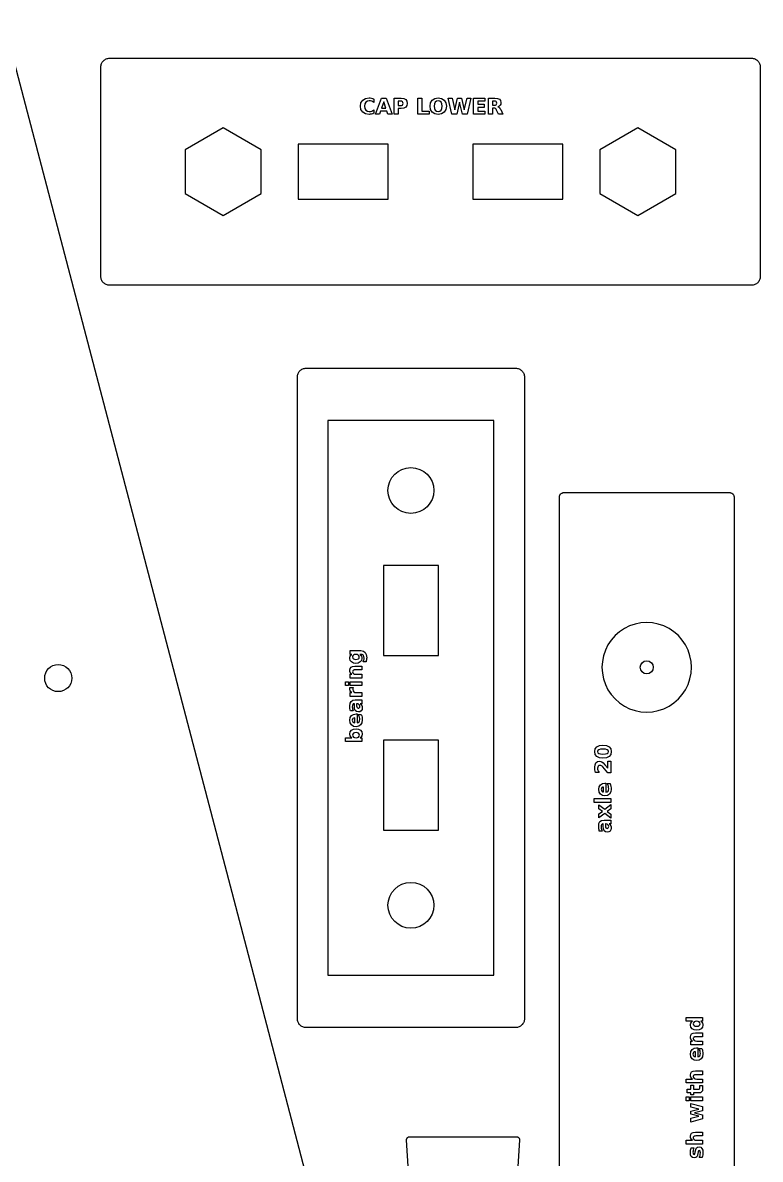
# Model space of a CAD drawing. Header units: millimetres. Extents: x 6 to 892, y 6 to 593.
# Drawn here: x 308.1 to 477, y 315.8 to 576.1 of the extents above; entities that cross this region are included whole.
import ezdxf

# ---------------------------------------------------------------- set-up
doc = ezdxf.new("R2010")
doc.units = ezdxf.units.MM
doc.layers.add('CUT', color=1, linetype='Continuous')
doc.layers.add('ENGRAVE', color=5, linetype='Continuous')

msp = doc.modelspace()

# ---------------------------------------------------------------- linework, layer by layer
at = {"layer": 'CUT'}
for points in [[(303.75, 576.13), (361.32, 356.65), (373.12, 311.65)], [(431, 127), (431, 467.5), (431, 467.6), (431.02, 467.7), (431.04, 467.79), (431.08, 467.88), (431.12, 467.97), (431.17, 468.06), (431.23, 468.13), (431.29, 468.21), (431.37, 468.27), (431.44, 468.33), (431.53, 468.38), (431.62, 468.42), (431.71, 468.46), (431.8, 468.48), (431.9, 468.5), (432, 468.5), (470, 468.5), (470.1, 468.5), (470.2, 468.48), (470.29, 468.46), (470.38, 468.42), (470.47, 468.38), (470.56, 468.33), (470.63, 468.27), (470.71, 468.21), (470.77, 468.13), (470.83, 468.06), (470.88, 467.97), (470.92, 467.88), (470.96, 467.79), (470.98, 467.7), (471, 467.6), (471, 467.5), (471, 127)], [(401.91, 226.7), (396, 320.2), (396, 320.27), (396.01, 320.35), (396.02, 320.42), (396.04, 320.49), (396.06, 320.55), (396.1, 320.62), (396.13, 320.68), (396.18, 320.74), (396.23, 320.79), (396.28, 320.84), (396.34, 320.88), (396.4, 320.92), (396.47, 320.95), (396.54, 320.97), (396.61, 320.99), (396.68, 321), (396.75, 321), (421.15, 321), (421.22, 321), (421.3, 320.99), (421.37, 320.97), (421.43, 320.95), (421.5, 320.92), (421.56, 320.88), (421.62, 320.84), (421.67, 320.79), (421.72, 320.74), (421.77, 320.68), (421.81, 320.62), (421.84, 320.55), (421.86, 320.49), (421.88, 320.42), (421.9, 320.35), (421.9, 320.27), (421.9, 320.2), (416, 226.7)]]:
    msp.add_lwpolyline(points, dxfattribs=at)
for points in [[(327.23, 516.15), (327.06, 516.24), (326.89, 516.34), (326.73, 516.45), (326.59, 516.59), (326.45, 516.73), (326.34, 516.89), (326.24, 517.06), (326.15, 517.23), (326.09, 517.42), (326.04, 517.61), (326.01, 517.8), (326, 518), (326, 566), (326.01, 566.2), (326.04, 566.39), (326.09, 566.58), (326.15, 566.77), (326.24, 566.94), (326.34, 567.11), (326.45, 567.27), (326.59, 567.41), (326.73, 567.55), (326.89, 567.66), (327.06, 567.76), (327.23, 567.85), (327.42, 567.91), (327.61, 567.96), (327.8, 567.99), (328, 568), (475, 568), (475.2, 567.99), (475.39, 567.96), (475.58, 567.91), (475.77, 567.85), (475.94, 567.76), (476.11, 567.66), (476.27, 567.55), (476.41, 567.41), (476.55, 567.27), (476.66, 567.11), (476.76, 566.94), (476.85, 566.77), (476.91, 566.58), (476.96, 566.39), (476.99, 566.2), (477, 566), (477, 518), (476.99, 517.8), (476.96, 517.61), (476.91, 517.42), (476.85, 517.23), (476.76, 517.06), (476.66, 516.89), (476.55, 516.73), (476.41, 516.59), (476.27, 516.45), (476.11, 516.34), (475.94, 516.24), (475.77, 516.15), (475.58, 516.09), (475.39, 516.04), (475.2, 516.01), (475, 516), (328, 516), (327.8, 516.01), (327.61, 516.04), (327.42, 516.09), (327.23, 516.15)], [(345.3, 547.02), (345.3, 536.98), (354, 531.95), (362.7, 536.98), (362.7, 547.02), (354, 552.05), (345.3, 547.02)], [(449, 552.05), (440.3, 547.02), (440.3, 536.98), (449, 531.95), (457.7, 536.98), (457.7, 547.02), (449, 552.05)], [(391.8, 535.7), (391.8, 548.3), (371.2, 548.3), (371.2, 535.7), (391.8, 535.7)], [(411.2, 535.7), (431.8, 535.7), (431.8, 548.3), (411.2, 548.3), (411.2, 535.7)], [(422.96, 347.61), (422.91, 347.42), (422.85, 347.23), (422.76, 347.06), (422.66, 346.89), (422.55, 346.73), (422.41, 346.59), (422.27, 346.45), (422.11, 346.34), (421.94, 346.24), (421.77, 346.15), (421.58, 346.09), (421.39, 346.04), (421.2, 346.01), (421, 346), (373, 346), (372.8, 346.01), (372.61, 346.04), (372.42, 346.09), (372.23, 346.15), (372.06, 346.24), (371.89, 346.34), (371.73, 346.45), (371.59, 346.59), (371.45, 346.73), (371.34, 346.89), (371.24, 347.06), (371.15, 347.23), (371.09, 347.42), (371.04, 347.61), (371.01, 347.8), (371, 348), (371, 495), (371.01, 495.2), (371.04, 495.39), (371.09, 495.58), (371.15, 495.77), (371.24, 495.94), (371.34, 496.11), (371.45, 496.27), (371.59, 496.41), (371.73, 496.55), (371.89, 496.66), (372.06, 496.76), (372.23, 496.85), (372.42, 496.91), (372.61, 496.96), (372.8, 496.99), (373, 497), (421, 497), (421.2, 496.99), (421.39, 496.96), (421.58, 496.91), (421.77, 496.85), (421.94, 496.76), (422.11, 496.66), (422.27, 496.55), (422.41, 496.41), (422.55, 496.27), (422.66, 496.11), (422.76, 495.94), (422.85, 495.77), (422.91, 495.58), (422.96, 495.39), (422.99, 495.2), (423, 495), (423, 348), (422.99, 347.8), (422.96, 347.61)], [(390.7, 451.8), (390.7, 431.2), (403.3, 431.2), (403.3, 451.8), (390.7, 451.8)], [(390.7, 391.2), (403.3, 391.2), (403.3, 411.8), (390.7, 411.8), (390.7, 391.2)]]:
    msp.add_lwpolyline(points, close=True, dxfattribs=at)
for centre, radius in [((397, 469), 5.25), ((451, 428.5), 1.5), ((316.24, 426.03), 3.1), ((397, 374), 5.25)]:
    msp.add_circle(centre, radius, dxfattribs=at)
at = {"layer": 'ENGRAVE'}
for points in [[(388.53, 555.4), (388.27, 555.28), (387.99, 555.2), (387.71, 555.15), (387.41, 555.13), (386.59, 555.26), (385.96, 555.64), (385.57, 556.24), (385.43, 557.02), (385.57, 557.8), (385.96, 558.4), (386.59, 558.78), (387.41, 558.91), (387.71, 558.89), (387.99, 558.84), (388.27, 558.76), (388.53, 558.64), (388.53, 557.89), (388.27, 558.04), (388.02, 558.15), (387.76, 558.21), (387.48, 558.23), (387.03, 558.15), (386.69, 557.91), (386.48, 557.52), (386.4, 557.02), (386.48, 556.52), (386.69, 556.13), (387.03, 555.89), (387.48, 555.81), (387.76, 555.83), (388.02, 555.89), (388.27, 556), (388.53, 556.15), (388.53, 555.4)], [(391.52, 555.86), (390.05, 555.86), (389.82, 555.2), (388.88, 555.2), (390.23, 558.85), (391.35, 558.85), (392.7, 555.2), (391.75, 555.2), (391.52, 555.86)], [(393.18, 558.85), (394.74, 558.85), (395.36, 558.77), (395.81, 558.54), (396.09, 558.16), (396.18, 557.66), (396.09, 557.15), (395.81, 556.77), (395.36, 556.54), (394.74, 556.46), (394.12, 556.46), (394.12, 555.2), (393.18, 555.2), (393.18, 558.85)], [(394.12, 558.16), (394.12, 557.15), (394.64, 557.15), (394.88, 557.18), (395.06, 557.28), (395.18, 557.44), (395.21, 557.66), (395.18, 557.87), (395.06, 558.03), (394.88, 558.13), (394.64, 558.16), (394.12, 558.16)], [(403.26, 558.91), (404.04, 558.79), (404.64, 558.41), (405.01, 557.81), (405.13, 557.02), (405.01, 556.23), (404.64, 555.63), (404.04, 555.25), (403.26, 555.13), (402.48, 555.25), (401.88, 555.63), (401.51, 556.23), (401.38, 557.02), (401.51, 557.81), (401.88, 558.41), (402.48, 558.79), (403.26, 558.91)], [(403.26, 558.23), (402.88, 558.15), (402.59, 557.91), (402.42, 557.53), (402.36, 557.02), (402.42, 556.51), (402.59, 556.13), (402.88, 555.89), (403.26, 555.81), (403.64, 555.89), (403.93, 556.13), (404.11, 556.51), (404.16, 557.02), (404.11, 557.53), (403.93, 557.91), (403.64, 558.15), (403.26, 558.23)], [(405.54, 558.85), (406.44, 558.85), (407.07, 556.2), (407.69, 558.85), (408.6, 558.85), (409.22, 556.2), (409.85, 558.85), (410.74, 558.85), (409.89, 555.2), (408.8, 555.2), (408.14, 557.97), (407.49, 555.2), (406.4, 555.2), (405.54, 558.85)], [(411.36, 558.85), (413.9, 558.85), (413.9, 558.13), (412.3, 558.13), (412.3, 557.46), (413.8, 557.46), (413.8, 556.75), (412.3, 556.75), (412.3, 555.91), (413.95, 555.91), (413.95, 555.2), (411.36, 555.2), (411.36, 558.85)], [(415.72, 556.58), (415.72, 555.2), (414.78, 555.2), (414.78, 558.85), (416.21, 558.85), (416.83, 558.78), (417.27, 558.6), (417.52, 558.29), (417.6, 557.84), (417.56, 557.51), (417.43, 557.25), (417.21, 557.04), (416.9, 556.9), (417.08, 556.83), (417.25, 556.7), (417.4, 556.51), (417.56, 556.24), (418.07, 555.2), (417.07, 555.2), (416.62, 556.11), (416.49, 556.34), (416.35, 556.48), (416.19, 556.55), (415.98, 556.58), (415.72, 556.58)], [(416.11, 557.23), (416.36, 557.26), (416.53, 557.34), (416.63, 557.48), (416.66, 557.7), (416.63, 557.91), (416.53, 558.06), (416.36, 558.14), (416.11, 558.16), (415.72, 558.16), (415.72, 557.23), (416.11, 557.23)], [(451, 438.75), (449.66, 438.66), (448.35, 438.4), (447.08, 437.97), (445.88, 437.38), (444.76, 436.63), (443.75, 435.75), (442.87, 434.74), (442.12, 433.62), (441.53, 432.42), (441.1, 431.15), (440.84, 429.84), (440.75, 428.5), (440.84, 427.16), (441.1, 425.85), (441.53, 424.58), (442.12, 423.38), (442.87, 422.26), (443.75, 421.25), (444.76, 420.37), (445.88, 419.62), (447.08, 419.03), (448.35, 418.6), (449.66, 418.34), (451, 418.25), (452.34, 418.34), (453.65, 418.6), (454.92, 419.03), (456.12, 419.62), (457.24, 420.37), (458.25, 421.25), (459.13, 422.26), (459.88, 423.38), (460.47, 424.58), (460.9, 425.85), (461.16, 427.16), (461.25, 428.5), (461.16, 429.84), (460.9, 431.15), (460.47, 432.42), (459.88, 433.62), (459.13, 434.74), (458.25, 435.75), (457.24, 436.63), (456.12, 437.38), (454.92, 437.97), (453.65, 438.4), (452.34, 438.66), (451, 438.75)], [(385.34, 431.45), (385.54, 431.26), (385.69, 431.05), (385.77, 430.82), (385.8, 430.55), (385.7, 430.09), (385.41, 429.72), (384.96, 429.48), (384.4, 429.4), (383.84, 429.48), (383.4, 429.72), (383.1, 430.09), (383, 430.55), (383.03, 430.82), (383.12, 431.05), (383.26, 431.26), (383.47, 431.45), (383.07, 431.45), (383.07, 432.33), (385.52, 432.33), (386.11, 432.23), (386.53, 431.92), (386.79, 431.41), (386.88, 430.71), (386.87, 430.46), (386.84, 430.21), (386.79, 429.97), (386.72, 429.73), (386.04, 429.73), (386.15, 429.96), (386.24, 430.18), (386.28, 430.4), (386.3, 430.62), (386.25, 430.99), (386.11, 431.25), (385.87, 431.4), (385.52, 431.45), (385.34, 431.45)], [(383.63, 430.88), (383.68, 430.63), (383.84, 430.45), (384.08, 430.34), (384.4, 430.3), (384.73, 430.34), (384.97, 430.45), (385.12, 430.63), (385.16, 430.88), (385.11, 431.12), (384.96, 431.3), (384.72, 431.41), (384.4, 431.45), (384.08, 431.41), (383.84, 431.3), (383.68, 431.12), (383.63, 430.88)], [(384.14, 428.78), (385.8, 428.78), (385.8, 427.9), (385.53, 427.9), (384.53, 427.9), (384.23, 427.9), (384.04, 427.89), (383.92, 427.87), (383.84, 427.83), (383.76, 427.77), (383.71, 427.69), (383.67, 427.6), (383.66, 427.49), (383.71, 427.25), (383.87, 427.06), (384.12, 426.95), (384.45, 426.91), (385.8, 426.91), (385.8, 426.03), (383.07, 426.03), (383.07, 426.91), (383.47, 426.91), (383.26, 427.11), (383.11, 427.33), (383.03, 427.56), (383, 427.82), (383.07, 428.23), (383.29, 428.54), (383.65, 428.72), (384.14, 428.78)], [(383.81, 423.88), (383.76, 423.77), (383.73, 423.66), (383.71, 423.54), (383.71, 423.43), (383.76, 423.13), (383.92, 422.91), (384.18, 422.77), (384.54, 422.73), (385.8, 422.73), (385.8, 421.85), (383.07, 421.85), (383.07, 422.73), (383.51, 422.73), (383.28, 422.91), (383.12, 423.11), (383.03, 423.35), (383, 423.64), (383, 423.68), (383, 423.73), (383.01, 423.8), (383.02, 423.88), (383.81, 423.88)], [(384.24, 421.04), (385.8, 421.04), (385.8, 420.16), (385.39, 420.16), (385.61, 419.97), (385.76, 419.76), (385.84, 419.52), (385.87, 419.23), (385.81, 418.84), (385.62, 418.54), (385.34, 418.34), (384.98, 418.27), (384.56, 418.36), (384.27, 418.6), (384.11, 419.03), (384.05, 419.64), (384.05, 420.16), (383.98, 420.16), (383.8, 420.12), (383.68, 419.99), (383.6, 419.79), (383.58, 419.48), (383.59, 419.21), (383.64, 418.96), (383.71, 418.73), (383.81, 418.51), (383.14, 418.51), (383.08, 418.79), (383.04, 419.08), (383.01, 419.36), (383, 419.64), (383.07, 420.28), (383.29, 420.71), (383.67, 420.96), (384.24, 421.04)], [(384.57, 419.7), (384.59, 419.46), (384.66, 419.29), (384.78, 419.19), (384.94, 419.16), (385.08, 419.18), (385.2, 419.27), (385.27, 419.4), (385.29, 419.58), (385.25, 419.8), (385.11, 419.99), (384.91, 420.12), (384.67, 420.16), (384.57, 420.16), (384.57, 419.7)], [(384.43, 417.82), (384.67, 417.82), (384.67, 415.77), (384.94, 415.84), (385.14, 416), (385.25, 416.22), (385.29, 416.53), (385.27, 416.81), (385.21, 417.09), (385.1, 417.39), (384.96, 417.69), (385.63, 417.69), (385.74, 417.38), (385.81, 417.07), (385.86, 416.76), (385.87, 416.45), (385.78, 415.79), (385.49, 415.29), (385.04, 414.99), (384.44, 414.88), (383.84, 414.98), (383.38, 415.29), (383.1, 415.77), (383, 416.4), (383.1, 416.98), (383.39, 417.43), (383.84, 417.72), (384.43, 417.82)], [(384.14, 416.92), (383.91, 416.88), (383.73, 416.77), (383.62, 416.61), (383.58, 416.39), (383.62, 416.16), (383.72, 415.98), (383.9, 415.85), (384.14, 415.78), (384.14, 416.92)], [(383.47, 412.38), (383.26, 412.57), (383.11, 412.78), (383.03, 413.02), (383, 413.29), (383.1, 413.75), (383.4, 414.12), (383.86, 414.36), (384.44, 414.44), (385.01, 414.36), (385.47, 414.12), (385.77, 413.75), (385.87, 413.29), (385.84, 413.02), (385.76, 412.78), (385.61, 412.57), (385.4, 412.38), (385.8, 412.38), (385.8, 411.51), (382, 411.51), (382, 412.38), (383.47, 412.38)], [(385.24, 412.96), (385.18, 413.21), (385.03, 413.39), (384.78, 413.5), (384.44, 413.54), (384.09, 413.5), (383.84, 413.39), (383.69, 413.21), (383.63, 412.96), (383.69, 412.72), (383.84, 412.53), (384.09, 412.42), (384.44, 412.38), (384.78, 412.42), (385.03, 412.53), (385.18, 412.72), (385.24, 412.96)], [(440.98, 410.69), (441.78, 410.59), (442.38, 410.3), (442.75, 409.83), (442.87, 409.19), (442.75, 408.55), (442.38, 408.08), (441.78, 407.79), (440.98, 407.69), (440.18, 407.79), (439.58, 408.08), (439.21, 408.55), (439.09, 409.19), (439.21, 409.83), (439.58, 410.3), (440.18, 410.59), (440.98, 410.69)], [(440.97, 409.75), (440.39, 409.72), (440.01, 409.62), (439.8, 409.45), (439.73, 409.19), (439.8, 408.93), (440.01, 408.76), (440.39, 408.66), (440.97, 408.63), (441.56, 408.66), (441.95, 408.76), (442.16, 408.93), (442.23, 409.19), (442.16, 409.45), (441.95, 409.62), (441.56, 409.72), (440.97, 409.75)], [(442.11, 405.41), (442.11, 407.02), (442.8, 407.02), (442.8, 404.37), (442.11, 404.37), (440.93, 405.7), (440.78, 405.85), (440.62, 405.96), (440.46, 406.02), (440.3, 406.05), (440.07, 406), (439.89, 405.87), (439.77, 405.67), (439.73, 405.42), (439.75, 405.19), (439.83, 404.93), (439.94, 404.66), (440.1, 404.38), (439.3, 404.38), (439.21, 404.69), (439.14, 405), (439.1, 405.31), (439.09, 405.61), (439.16, 406.19), (439.38, 406.63), (439.72, 406.9), (440.18, 406.99), (440.47, 406.95), (440.74, 406.84), (441.04, 406.6), (441.43, 406.19), (442.11, 405.41)], [(441.43, 401.99), (441.67, 401.99), (441.67, 399.94), (441.94, 400.02), (442.14, 400.17), (442.25, 400.4), (442.29, 400.7), (442.27, 400.98), (442.21, 401.26), (442.1, 401.56), (441.96, 401.86), (442.63, 401.86), (442.74, 401.55), (442.81, 401.24), (442.86, 400.93), (442.87, 400.62), (442.78, 399.96), (442.49, 399.46), (442.04, 399.16), (441.44, 399.05), (440.84, 399.15), (440.38, 399.46), (440.1, 399.94), (440, 400.57), (440.1, 401.15), (440.39, 401.6), (440.84, 401.89), (441.43, 401.99)], [(441.14, 401.09), (440.91, 401.05), (440.73, 400.94), (440.62, 400.78), (440.58, 400.56), (440.62, 400.33), (440.72, 400.15), (440.9, 400.02), (441.14, 399.95), (441.14, 401.09)], [(441.4, 395.01), (440.07, 394.02), (440.07, 394.95), (440.88, 395.51), (440.07, 396.07), (440.07, 397), (441.4, 396.01), (442.8, 397.05), (442.8, 396.12), (441.94, 395.51), (442.8, 394.9), (442.8, 393.98), (441.4, 395.01)], [(441.24, 393.51), (442.8, 393.51), (442.8, 392.63), (442.39, 392.63), (442.61, 392.44), (442.76, 392.23), (442.84, 391.99), (442.87, 391.69), (442.81, 391.31), (442.62, 391.01), (442.34, 390.81), (441.98, 390.74), (441.56, 390.82), (441.27, 391.07), (441.11, 391.5), (441.05, 392.11), (441.05, 392.63), (440.98, 392.63), (440.8, 392.58), (440.68, 392.46), (440.6, 392.25), (440.58, 391.95), (440.59, 391.68), (440.64, 391.43), (440.71, 391.2), (440.81, 390.98), (440.14, 390.98), (440.08, 391.26), (440.04, 391.54), (440.01, 391.83), (440, 392.11), (440.07, 392.75), (440.29, 393.18), (440.67, 393.42), (441.24, 393.51)], [(441.57, 392.17), (441.59, 391.93), (441.66, 391.76), (441.78, 391.66), (441.94, 391.62), (442.08, 391.65), (442.2, 391.73), (442.27, 391.87), (442.29, 392.04), (442.25, 392.27), (442.11, 392.46), (441.91, 392.58), (441.67, 392.63), (441.57, 392.63), (441.57, 392.17)], [(461.47, 347.44), (460, 347.44), (460, 348.32), (463.8, 348.32), (463.8, 347.44), (463.4, 347.44), (463.61, 347.25), (463.76, 347.04), (463.84, 346.81), (463.87, 346.54), (463.77, 346.08), (463.47, 345.71), (463.01, 345.47), (462.44, 345.39), (461.86, 345.47), (461.4, 345.71), (461.1, 346.08), (461, 346.54), (461.03, 346.81), (461.11, 347.04), (461.26, 347.25), (461.47, 347.44)], [(463.24, 346.87), (463.18, 347.11), (463.03, 347.3), (462.78, 347.41), (462.44, 347.44), (462.09, 347.41), (461.84, 347.3), (461.69, 347.11), (461.63, 346.87), (461.69, 346.62), (461.84, 346.44), (462.09, 346.33), (462.44, 346.29), (462.78, 346.33), (463.03, 346.44), (463.18, 346.62), (463.24, 346.87)], [(462.14, 344.77), (463.8, 344.77), (463.8, 343.89), (463.53, 343.89), (462.53, 343.89), (462.23, 343.89), (462.04, 343.88), (461.92, 343.86), (461.84, 343.82), (461.76, 343.76), (461.71, 343.68), (461.67, 343.59), (461.66, 343.48), (461.71, 343.24), (461.87, 343.05), (462.12, 342.94), (462.45, 342.9), (463.8, 342.9), (463.8, 342.02), (461.07, 342.02), (461.07, 342.9), (461.47, 342.9), (461.26, 343.1), (461.11, 343.32), (461.03, 343.55), (461, 343.81), (461.07, 344.22), (461.29, 344.53), (461.65, 344.71), (462.14, 344.77)], [(462.43, 341.36), (462.67, 341.36), (462.67, 339.32), (462.94, 339.39), (463.14, 339.54), (463.25, 339.77), (463.29, 340.07), (463.27, 340.35), (463.21, 340.64), (463.1, 340.93), (462.96, 341.23), (463.63, 341.23), (463.74, 340.92), (463.81, 340.61), (463.86, 340.3), (463.87, 339.99), (463.78, 339.33), (463.49, 338.84), (463.04, 338.53), (462.44, 338.43), (461.84, 338.53), (461.38, 338.83), (461.1, 339.31), (461, 339.94), (461.1, 340.52), (461.39, 340.97), (461.84, 341.26), (462.43, 341.36)], [(462.14, 340.46), (461.91, 340.43), (461.73, 340.32), (461.62, 340.15), (461.58, 339.94), (461.62, 339.71), (461.72, 339.52), (461.9, 339.4), (462.14, 339.33), (462.14, 340.46)], [(462.14, 336.08), (463.8, 336.08), (463.8, 335.2), (463.53, 335.2), (462.53, 335.2), (462.23, 335.2), (462.04, 335.19), (461.92, 335.16), (461.84, 335.13), (461.76, 335.07), (461.71, 334.99), (461.67, 334.9), (461.66, 334.79), (461.71, 334.55), (461.87, 334.36), (462.12, 334.24), (462.45, 334.21), (463.8, 334.21), (463.8, 333.33), (460, 333.33), (460, 334.21), (461.47, 334.21), (461.26, 334.41), (461.11, 334.62), (461.03, 334.86), (461, 335.12), (461.07, 335.53), (461.29, 335.84), (461.65, 336.02), (462.14, 336.08)], [(460.29, 331.9), (461.07, 331.9), (461.07, 332.8), (461.69, 332.8), (461.69, 331.9), (462.85, 331.9), (463.01, 331.92), (463.11, 331.97), (463.16, 332.08), (463.18, 332.27), (463.18, 332.72), (463.8, 332.72), (463.8, 331.97), (463.75, 331.53), (463.58, 331.24), (463.29, 331.08), (462.85, 331.02), (461.69, 331.02), (461.69, 330.59), (461.07, 330.59), (461.07, 331.02), (460.29, 331.02), (460.29, 331.9)], [(461.07, 324.36), (461.07, 325.21), (462.95, 325.67), (461.07, 326.13), (461.07, 326.86), (462.93, 327.32), (461.07, 327.78), (461.07, 328.63), (463.8, 327.91), (463.8, 326.96), (461.92, 326.5), (463.8, 326.04), (463.8, 325.08), (461.07, 324.36)], [(462.14, 322.06), (463.8, 322.06), (463.8, 321.18), (463.53, 321.18), (462.53, 321.18), (462.23, 321.17), (462.04, 321.16), (461.92, 321.14), (461.84, 321.11), (461.76, 321.05), (461.71, 320.97), (461.67, 320.87), (461.66, 320.77), (461.71, 320.52), (461.87, 320.34), (462.12, 320.22), (462.45, 320.18), (463.8, 320.18), (463.8, 319.31), (460, 319.31), (460, 320.18), (461.47, 320.18), (461.26, 320.39), (461.11, 320.6), (461.03, 320.84), (461, 321.09), (461.07, 321.51), (461.29, 321.81), (461.65, 322), (462.14, 322.06)], [(461.15, 318.47), (461.81, 318.47), (461.71, 318.19), (461.64, 317.93), (461.6, 317.67), (461.58, 317.43), (461.6, 317.22), (461.64, 317.06), (461.72, 316.97), (461.83, 316.94), (461.93, 316.97), (462, 317.03), (462.04, 317.16), (462.08, 317.36), (462.1, 317.52), (462.21, 318.08), (462.38, 318.42), (462.63, 318.59), (462.99, 318.65), (463.38, 318.57), (463.65, 318.33), (463.82, 317.93), (463.87, 317.37), (463.86, 317.09), (463.83, 316.81), (463.77, 316.51), (463.7, 316.21), (463.04, 316.21), (463.15, 316.48), (463.23, 316.75), (463.27, 317.03), (463.29, 317.31), (463.27, 317.53), (463.22, 317.69), (463.13, 317.79), (463.01, 317.82), (462.91, 317.8), (462.83, 317.73), (462.78, 317.6), (462.75, 317.38), (462.73, 317.22), (462.62, 316.73), (462.45, 316.41), (462.21, 316.23), (461.85, 316.17), (461.48, 316.25), (461.21, 316.47), (461.05, 316.85), (461, 317.38), (461.01, 317.63), (461.04, 317.89), (461.08, 318.17), (461.15, 318.47)]]:
    msp.add_lwpolyline(points, close=True, dxfattribs=at)
for points in [[(390.29, 556.54), (391.29, 556.54), (390.79, 557.99), (390.29, 556.54)], [(398.59, 558.85), (399.53, 558.85), (399.53, 555.91), (401.18, 555.91), (401.18, 555.2), (398.59, 555.2), (398.59, 558.85)], [(416, 358), (416, 485), (378, 485), (378, 358), (416, 358)], [(382, 424.32), (382, 425.19), (382.71, 425.19), (382.71, 424.32), (382, 424.32)], [(383.07, 424.32), (383.07, 425.19), (385.8, 425.19), (385.8, 424.32), (383.07, 424.32)], [(439, 397.54), (439, 398.42), (442.8, 398.42), (442.8, 397.54), (439, 397.54)], [(460, 329.23), (460, 330.1), (460.71, 330.1), (460.71, 329.23), (460, 329.23)], [(461.07, 329.23), (461.07, 330.1), (463.8, 330.1), (463.8, 329.23), (461.07, 329.23)]]:
    msp.add_lwpolyline(points, dxfattribs=at)

doc.saveas('drawing.dxf')
